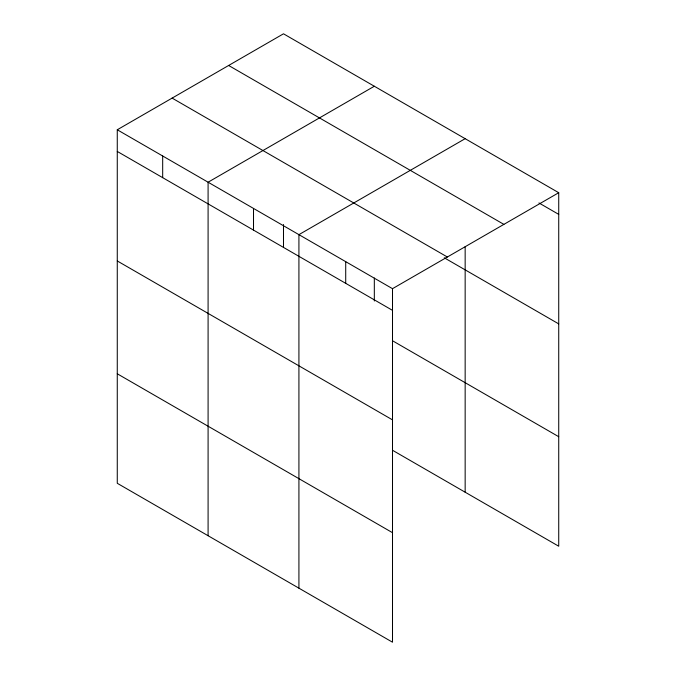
<?xml version="1.0" encoding="UTF-8"?>
<svg xmlns="http://www.w3.org/2000/svg" width="676" height="676" viewBox="0 0 676 676"><rect width="100%" height="100%" fill="white"/><g stroke="black" fill="none" stroke-linecap="round" stroke-linejoin="round"><path stroke-width="1.01" d="M117.269 129.775L392.502 288.677L392.502 642.2L117.269 483.289L117.269 129.775L283.498 33.8L558.731 192.711L558.731 546.225L392.494 450.25M374.327 86.241L208.09 182.216L208.09 535.73M465.156 138.681L298.919 234.648L298.919 588.171M392.502 288.677L558.731 192.711M538.941 202.952L558.731 214.376M228.64 65.471L503.882 224.381M172.118 98.104L447.36 257.007M444.267 257.801L558.731 323.889M117.269 151.441L392.502 310.352M392.494 340.738L558.731 436.713M117.269 260.953L392.502 419.864M117.269 373.786L392.502 532.688M465.156 246.698L465.156 492.196M374.327 278.013L374.327 300.997M345.715 261.663L345.715 283.337M283.498 224.525L283.498 247.509M253.508 208.436L253.508 230.102M162.679 155.995L162.679 177.661"/></g></svg>
